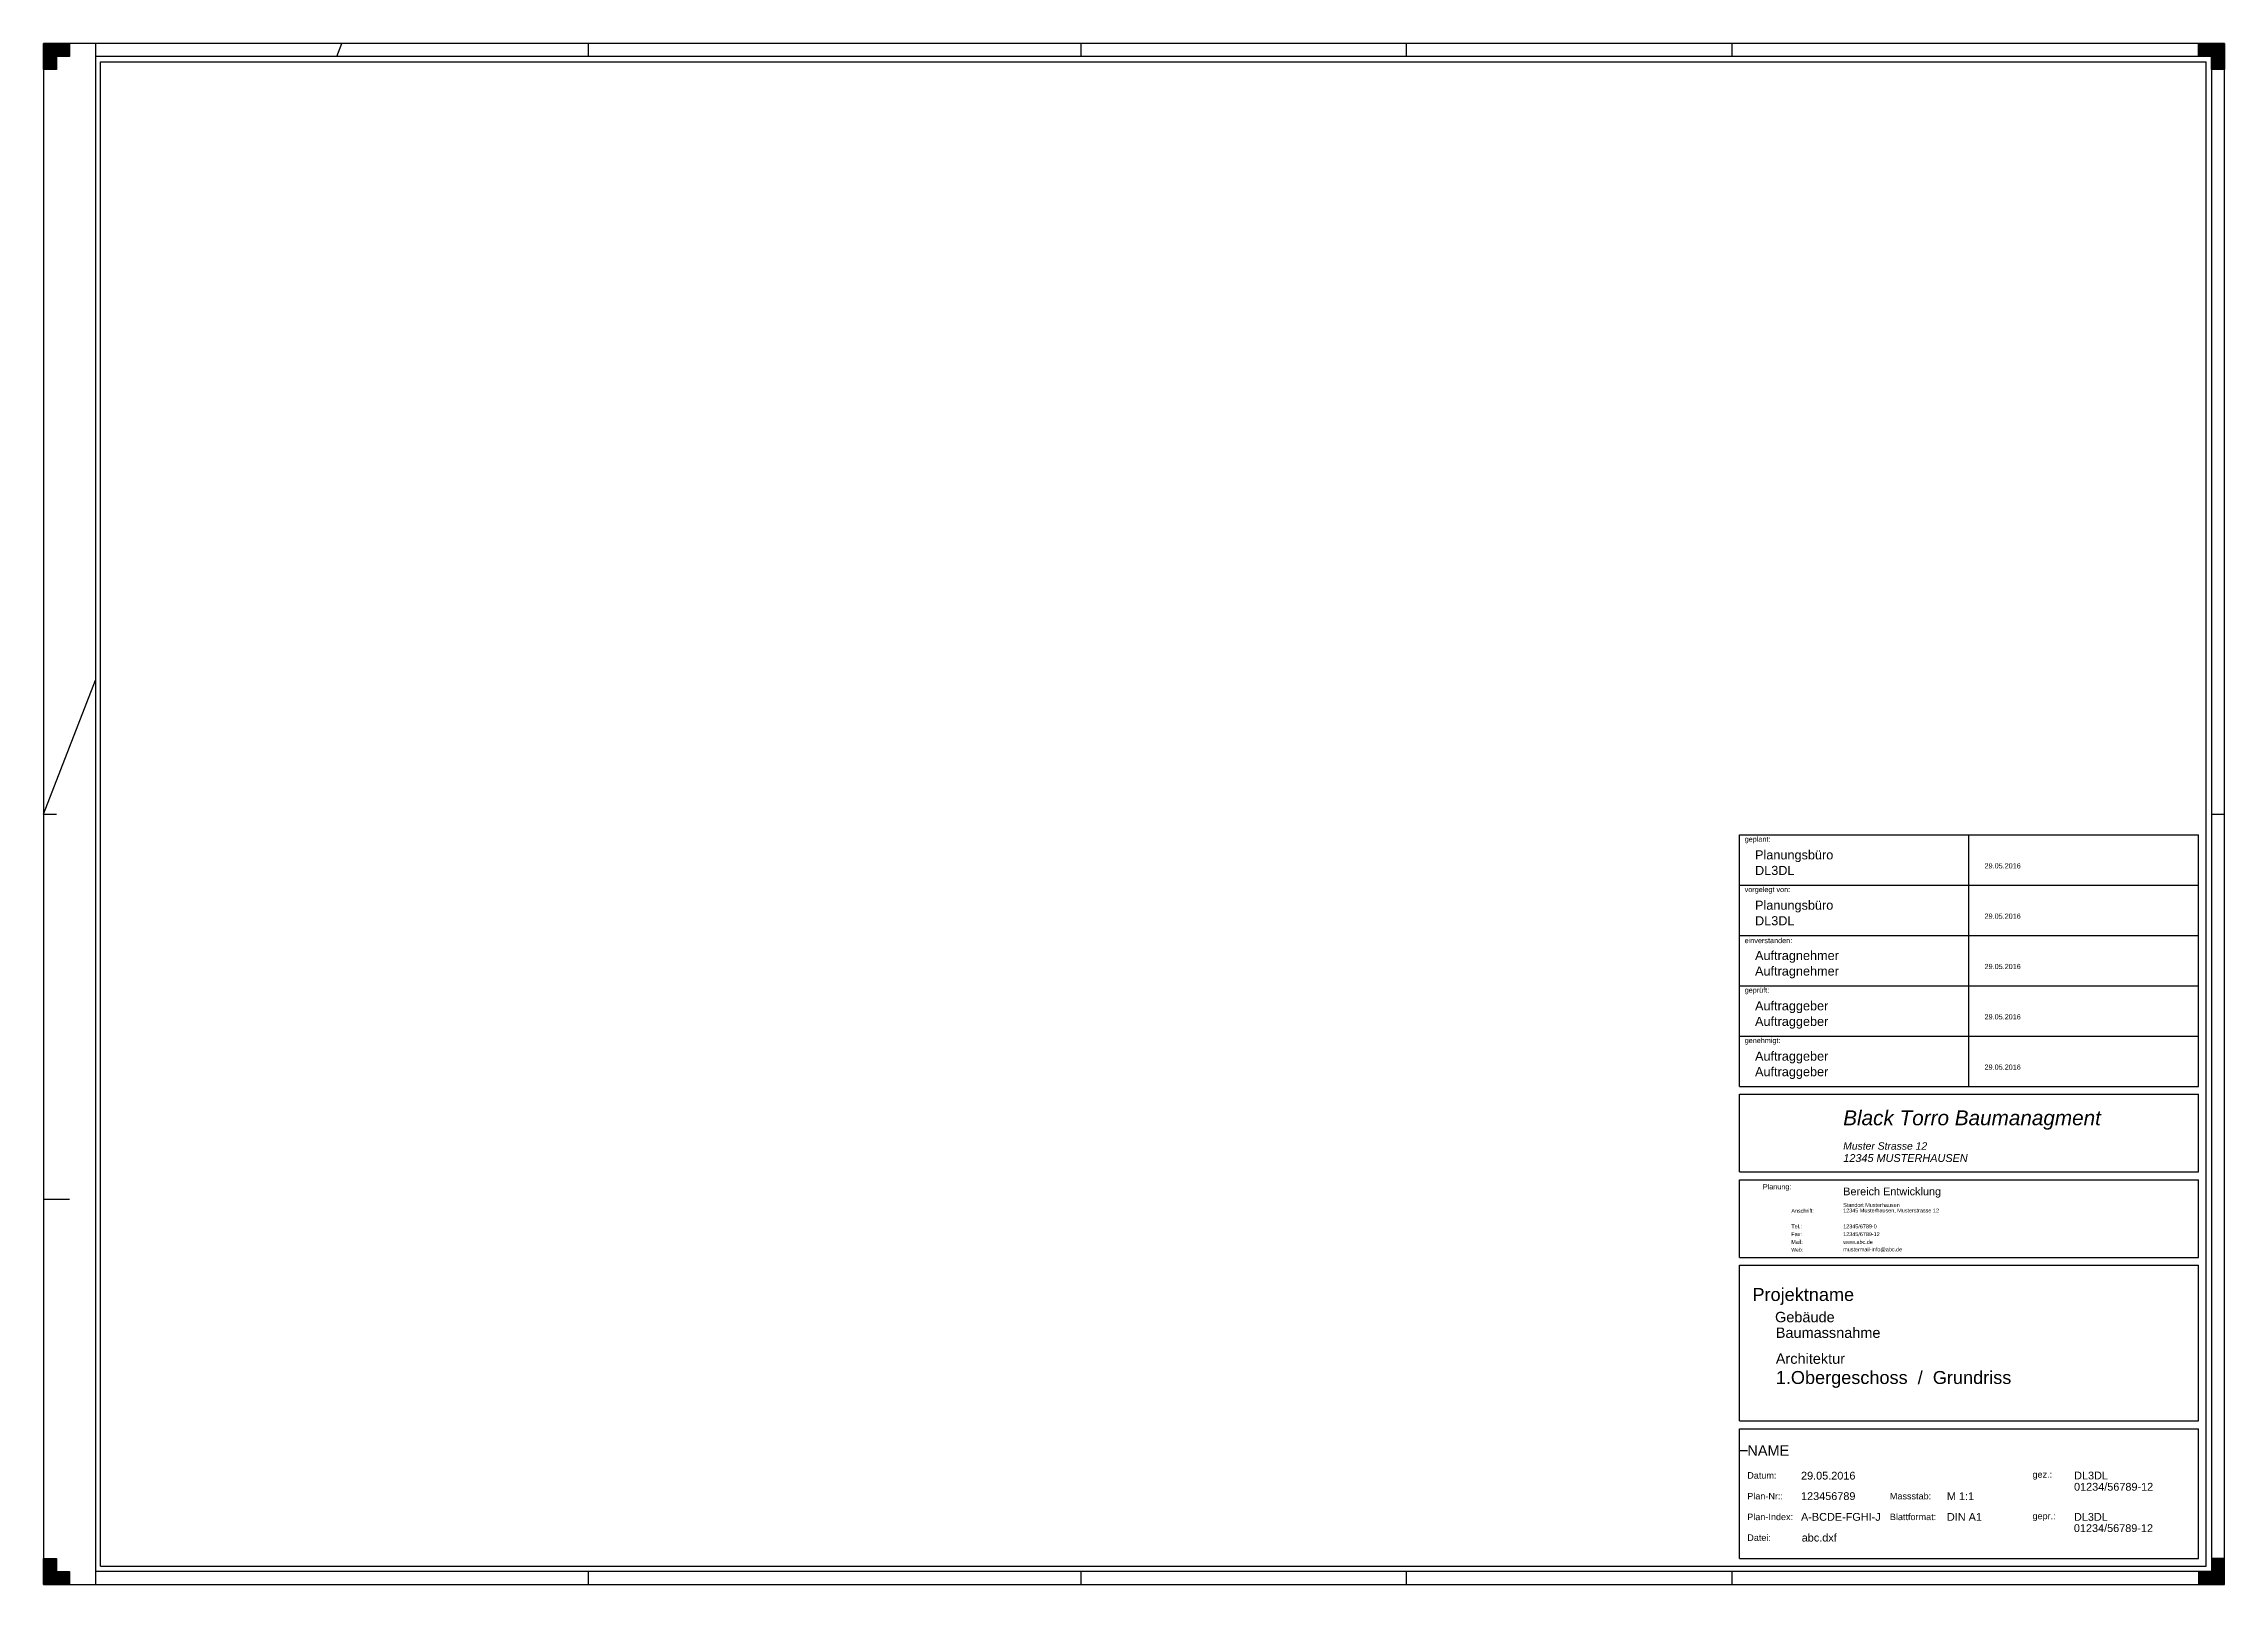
# Model space of a CAD drawing. Header units: millimetres. Extents: x 0 to 841, y 0 to 594.
import ezdxf

# ---------------------------------------------------------------- set-up
doc = ezdxf.new("R2010")
doc.units = ezdxf.units.MM
for name, color, linetype, true_color in [('Adresse Planungsbüro', 30, 'Continuous', 0xff7f00), ('Blattrahmen', 2, 'Continuous', 0xffff00), ('Faltmarken', 3, 'Continuous', 0x00ff00), ('Planecken', 2, 'Continuous', 0xffff00), ('Plankopf Linien dünn', 3, 'Continuous', 0x00ff00), ('Plankopf Platz', 6, 'Continuous', 0xff00ff), ('Plankopf Rahmen', 3, 'Continuous', 0x00ff00), ('Plankopf Text ausgefüllt', 96, 'Continuous', 0x008000), ('Plankopf Text Vorgabe', 1, 'Continuous', 0xff0000), ('Zeichnungsrahmen rot', 1, 'Continuous', 0xff0000), ('Zeichnungsrahmen_blau', 5, 'Continuous', 0x0000ff)]:
    doc.layers.add(name, color=color, linetype=linetype, true_color=true_color)
doc.styles.add('textstyle20', font='')
doc.styles.add('textstyle21', font='')
doc.styles.add('textstyle23', font='')
doc.styles.add('textstyle24', font='')
doc.styles.add('textstyle26', font='')
doc.styles.add('textstyle27', font='')
doc.styles.add('textstyle28', font='')
doc.styles.add('textstyle29', font='')
doc.styles.add('textstyle30', font='')
doc.styles.add('textstyle31', font='')
doc.styles.add('textstyle32', font='')
doc.styles.add('textstyle33', font='')
doc.styles.add('textstyle34', font='')
doc.styles.add('textstyle35', font='')
doc.styles.add('textstyle36', font='')
doc.styles.add('textstyle37', font='')
doc.styles.add('textstyle38', font='')
doc.styles.add('textstyle39', font='')
doc.styles.add('textstyle40', font='')
doc.styles.add('textstyle41', font='')
doc.styles.add('textstyle42', font='')
doc.styles.add('textstyle43', font='')
doc.styles.add('textstyle44', font='')
doc.styles.add('textstyle45', font='')
doc.styles.add('textstyle46', font='')
doc.styles.add('textstyle47', font='')
doc.styles.add('textstyle48', font='')
doc.styles.add('textstyle49', font='')
doc.styles.add('textstyle50', font='')
doc.styles.add('textstyle51', font='')
doc.styles.add('textstyle52', font='')
doc.styles.add('textstyle53', font='')
doc.styles.add('textstyle54', font='')
doc.styles.add('textstyle55', font='')
doc.styles.add('textstyle56', font='')
doc.styles.add('textstyle57', font='')
doc.styles.add('textstyle58', font='')
doc.styles.add('textstyle59', font='')
doc.styles.add('textstyle60', font='')
doc.styles.add('textstyle61', font='')
doc.styles.add('textstyle62', font='')
doc.styles.add('textstyle63', font='')
doc.styles.add('textstyle64', font='')
doc.styles.add('textstyle65', font='')
doc.styles.add('textstyle66', font='')
doc.styles.add('textstyle67', font='')
doc.styles.add('textstyle68', font='')
doc.styles.add('textstyle69', font='')
doc.styles.add('textstyle70', font='')
doc.styles.add('textstyle71', font='')
doc.styles.add('textstyle72', font='')
doc.styles.add('textstyle73', font='')
doc.styles.add('textstyle74', font='')
doc.styles.add('textstyle75', font='')
doc.styles.add('textstyle76', font='')
doc.styles.add('textstyle77', font='')
doc.styles.add('textstyle78', font='')
doc.styles.add('textstyle79', font='')
doc.styles.add('textstyle80', font='')
doc.styles.add('textstyle81', font='')
doc.styles.add('textstyle82', font='')
doc.styles.add('textstyle83', font='')
doc.styles.add('textstyle84', font='')
doc.styles.add('textstyle85', font='')
doc.styles.add('textstyle86', font='')
doc.styles.get('textstyle20').set_extended_font_data('Arial')
doc.styles.get('textstyle21').set_extended_font_data('Arial')
doc.styles.get('textstyle23').set_extended_font_data('Arial')
doc.styles.get('textstyle24').set_extended_font_data('Arial')
doc.styles.get('textstyle26').set_extended_font_data('Arial')
doc.styles.get('textstyle27').set_extended_font_data('Arial')
doc.styles.get('textstyle28').set_extended_font_data('Arial')
doc.styles.get('textstyle29').set_extended_font_data('Arial')
doc.styles.get('textstyle30').set_extended_font_data('Arial')
doc.styles.get('textstyle31').set_extended_font_data('Arial')
doc.styles.get('textstyle32').set_extended_font_data('Arial')
doc.styles.get('textstyle33').set_extended_font_data('Arial')
doc.styles.get('textstyle34').set_extended_font_data('Arial')
doc.styles.get('textstyle35').set_extended_font_data('Arial')
doc.styles.get('textstyle36').set_extended_font_data('Arial')
doc.styles.get('textstyle37').set_extended_font_data('Arial')
doc.styles.get('textstyle38').set_extended_font_data('Arial')
doc.styles.get('textstyle39').set_extended_font_data('Arial')
doc.styles.get('textstyle40').set_extended_font_data('Arial')
doc.styles.get('textstyle41').set_extended_font_data('Arial')
doc.styles.get('textstyle42').set_extended_font_data('Arial')
doc.styles.get('textstyle43').set_extended_font_data('Arial')
doc.styles.get('textstyle44').set_extended_font_data('Arial')
doc.styles.get('textstyle45').set_extended_font_data('Arial')
doc.styles.get('textstyle46').set_extended_font_data('Arial')
doc.styles.get('textstyle47').set_extended_font_data('Arial')
doc.styles.get('textstyle48').set_extended_font_data('Arial', italic=True)
doc.styles.get('textstyle49').set_extended_font_data('Arial', italic=True)
doc.styles.get('textstyle50').set_extended_font_data('Arial', italic=True)
doc.styles.get('textstyle51').set_extended_font_data('Arial')
doc.styles.get('textstyle52').set_extended_font_data('Arial')
doc.styles.get('textstyle53').set_extended_font_data('Arial')
doc.styles.get('textstyle54').set_extended_font_data('Arial')
doc.styles.get('textstyle55').set_extended_font_data('Arial')
doc.styles.get('textstyle56').set_extended_font_data('Arial')
doc.styles.get('textstyle57').set_extended_font_data('Arial')
doc.styles.get('textstyle58').set_extended_font_data('Arial')
doc.styles.get('textstyle59').set_extended_font_data('Arial')
doc.styles.get('textstyle60').set_extended_font_data('Arial')
doc.styles.get('textstyle61').set_extended_font_data('Arial')
doc.styles.get('textstyle62').set_extended_font_data('Arial')
doc.styles.get('textstyle63').set_extended_font_data('Arial')
doc.styles.get('textstyle64').set_extended_font_data('Arial')
doc.styles.get('textstyle65').set_extended_font_data('Arial')
doc.styles.get('textstyle66').set_extended_font_data('Arial')
doc.styles.get('textstyle67').set_extended_font_data('Arial')
doc.styles.get('textstyle68').set_extended_font_data('Arial')
doc.styles.get('textstyle69').set_extended_font_data('Arial')
doc.styles.get('textstyle70').set_extended_font_data('Arial')
doc.styles.get('textstyle71').set_extended_font_data('Arial')
doc.styles.get('textstyle72').set_extended_font_data('Arial')
doc.styles.get('textstyle73').set_extended_font_data('Arial')
doc.styles.get('textstyle74').set_extended_font_data('Arial')
doc.styles.get('textstyle75').set_extended_font_data('Arial')
doc.styles.get('textstyle76').set_extended_font_data('Arial')
doc.styles.get('textstyle77').set_extended_font_data('Arial')
doc.styles.get('textstyle78').set_extended_font_data('Arial')
doc.styles.get('textstyle79').set_extended_font_data('Arial')
doc.styles.get('textstyle80').set_extended_font_data('Arial')
doc.styles.get('textstyle81').set_extended_font_data('Arial')
doc.styles.get('textstyle82').set_extended_font_data('Arial')
doc.styles.get('textstyle83').set_extended_font_data('Arial')
doc.styles.get('textstyle84').set_extended_font_data('Arial')
doc.styles.get('textstyle85').set_extended_font_data('Arial')
doc.styles.get('textstyle86').set_extended_font_data('Arial')

msp = doc.modelspace()

# ---------------------------------------------------------------- hatches: boundary and pattern name
at = {"layer": 'Planecken'}
for points in [[(10, 594), (10, 589), (5, 589), (5, 584), (0, 584), (0, 594)], [(831, 594), (841, 594), (841, 584), (836, 584), (836, 589), (831, 589)], [(0, 0), (0, 10), (5, 10), (5, 5), (10, 5), (10, 0)], [(831, 0), (841, 0), (841, 10), (836, 10), (836, 5), (831, 5)]]:
    msp.add_hatch(color=256, dxfattribs=at).paths.add_polyline_path(points, flags=0)

# ---------------------------------------------------------------- linework, layer by layer
at = {"layer": 'Blattrahmen'}
for p, q in [((841, 594), (0, 594)), ((0, 594), (0, 0)), ((841, 0), (841, 594)), ((0, 0), (841, 0))]:
    msp.add_line(p, q, dxfattribs=at)
at = {"layer": 'Faltmarken'}
for p, q in [((20, 594), (20, 589)), ((113.06, 589), (115, 594)), ((210, 594), (210, 589)), ((400, 594), (400, 589)), ((525.5, 594), (525.5, 589)), ((651, 594), (651, 589)), ((0, 297), (20, 348.65)), ((0, 297), (5, 297)), ((836, 297), (841, 297)), ((0, 148.5), (10, 148.5)), ((20, 5), (20, 0)), ((210, 5), (210, 0)), ((400, 5), (400, 0)), ((525.5, 5), (525.5, 0)), ((651, 5), (651, 0))]:
    msp.add_line(p, q, dxfattribs=at)
at = {"layer": 'Planecken'}
for p, q in [((0, 594), (10, 594)), ((0, 584), (0, 594)), ((10, 589), (5, 589)), ((5, 589), (5, 584)), ((10, 594), (10, 589)), ((831, 594), (841, 594)), ((831, 589), (831, 594)), ((836, 589), (831, 589)), ((836, 584), (836, 589)), ((841, 594), (841, 584)), ((5, 584), (0, 584)), ((841, 584), (836, 584)), ((0, 0), (0, 10)), ((0, 10), (5, 10)), ((5, 10), (5, 5)), ((841, 10), (836, 10)), ((836, 10), (836, 5)), ((841, 0), (841, 10)), ((0, 0), (10, 0)), ((5, 5), (10, 5)), ((10, 5), (10, 0)), ((836, 5), (831, 5)), ((831, 5), (831, 0)), ((831, 0), (841, 0))]:
    msp.add_line(p, q, dxfattribs=at)
at = {"layer": 'Plankopf Linien dünn'}
for p, q in [((742.5, 269.6), (742.5, 289)), ((654, 269.6), (742.5, 269.6)), ((742.5, 250.2), (742.5, 270.2)), ((742.5, 269.6), (831, 269.6)), ((654, 250.2), (742.5, 250.2)), ((742.5, 230.8), (742.5, 250.8)), ((742.5, 250.2), (831, 250.2)), ((654, 230.8), (742.5, 230.8)), ((742.5, 211.4), (742.5, 231.4)), ((742.5, 230.8), (831, 230.8)), ((654, 211.4), (742.5, 211.4)), ((742.5, 192), (742.5, 212)), ((742.5, 211.4), (831, 211.4))]:
    msp.add_line(p, q, dxfattribs=at)
at = {"layer": 'Plankopf Platz'}
msp.add_line((654.06, 51.62), (657.06, 51.62), dxfattribs=at)
at = {"layer": 'Plankopf Rahmen'}
for p, q in [((654, 269.6), (654, 289)), ((654, 289), (831, 289)), ((831, 269.6), (831, 289)), ((654, 250.2), (654, 269.6)), ((831, 250.2), (831, 269.6)), ((654, 230.8), (654, 250.2)), ((831, 230.8), (831, 250.2)), ((654, 211.4), (654, 230.8)), ((831, 211.4), (831, 230.8)), ((654, 192), (654, 211.4)), ((831, 192), (831, 211.4)), ((654, 192), (831, 192)), ((654, 159), (654, 189)), ((654, 189), (831, 189)), ((831, 159), (831, 189)), ((654, 159), (831, 159)), ((654, 126), (654, 156)), ((654, 156), (831, 156)), ((831, 126), (831, 156)), ((654, 126), (831, 126)), ((654, 63), (654, 123)), ((654, 123), (831, 123)), ((831, 63), (831, 123)), ((654, 63), (831, 63)), ((654, 10), (654, 60)), ((654, 60), (831, 60)), ((831, 10), (831, 60)), ((654, 10), (831, 10))]:
    msp.add_line(p, q, dxfattribs=at)
at = {"layer": 'Zeichnungsrahmen rot'}
for p, q in [((22, 7), (22, 587)), ((22, 587), (834, 587)), ((834, 7), (834, 587)), ((22, 7), (834, 7))]:
    msp.add_line(p, q, dxfattribs=at)
at = {"layer": 'Zeichnungsrahmen_blau'}
for p, q in [((836, 589), (20, 589)), ((20, 589), (20, 5)), ((836, 589), (836, 5)), ((836, 5), (20, 5))]:
    msp.add_line(p, q, dxfattribs=at)

# ---------------------------------------------------------------- texts
at = {"layer": 'Adresse Planungsbüro', "attachment_point": 4}
for s, insert, char_height, style in [('\\H5.71429;Black Torro Baumanagment', (694, 179), 4, 'textstyle48'), ('\\H2.85714;Muster Strasse 12', (694, 169), 2, 'textstyle49'), ('12345 MUSTERHAUSEN', (694.03, 164.34), 3, 'textstyle50')]:
    msp.add_mtext(s, dxfattribs=dict(at, insert=insert, char_height=char_height, style=style))
at = {"layer": 'Plankopf Text ausgefüllt'}
for s, insert, char_height, attachment_point, style in [('Planungsbüro', (660, 283), 3.5, 1, 'textstyle26'), ('Planungsbüro', (660, 283), 3.5, 1, 'textstyle27'), ('29.05.2016', (748.5, 277), 2, 4, 'textstyle37'), ('DL3DL', (660, 277), 3.5, 1, 'textstyle30'), ('DL3DL', (660, 277), 3.5, 1, 'textstyle31'), ('Planungsbüro', (660, 263.6), 3.5, 1, 'textstyle28'), ('Planungsbüro', (660, 263.6), 3.5, 1, 'textstyle29'), ('DL3DL', (660, 257.6), 3.5, 1, 'textstyle32'), ('DL3DL', (660, 257.6), 3.5, 1, 'textstyle33'), ('29.05.2016', (748.5, 257.6), 2, 4, 'textstyle38'), ('Auftragnehmer', (660, 244.2), 3.5, 1, 'textstyle46'), ('Auftragnehmer', (660, 238.2), 3.5, 1, 'textstyle47'), ('29.05.2016', (748.5, 238.2), 2, 4, 'textstyle39'), ('Auftraggeber', (660, 224.8), 3.5, 1, 'textstyle42'), ('Auftraggeber', (660, 218.8), 3.5, 1, 'textstyle44'), ('29.05.2016', (748.5, 218.8), 2, 4, 'textstyle40'), ('Auftraggeber', (660, 205.4), 3.5, 1, 'textstyle45'), ('Auftraggeber', (660, 199.4), 3.5, 1, 'textstyle43'), ('29.05.2016', (748.5, 199.4), 2, 4, 'textstyle41'), ('Bereich Entwicklung', (694, 153), 3, 1, 'textstyle51'), ('Standort Musterhausen', (694, 147), 1.5, 1, 'textstyle57'), ('12345 Musterhausen, Musterstrasse 12', (694, 144), 1.5, 4, 'textstyle58'), ('12345/6789-0', (694, 138), 1.5, 4, 'textstyle59'), ('12345/6789-12', (694, 135), 1.5, 4, 'textstyle60'), ('www.abc.de', (694, 132), 1.5, 4, 'textstyle62'), ('mustermail-info@abc.de', (694, 129), 1.5, 4, 'textstyle61'), ('Projektname', (659, 111), 5, 4, 'textstyle63'), ('Gebäude', (667.71, 103.03), 4, 4, 'textstyle64'), ('Baumassnahme', (668, 97), 4, 4, 'textstyle65'), ('Architektur', (668, 87), 4, 4, 'textstyle66'), ('1.Obergeschoss  /  Grundriss', (668, 79), 5, 4, 'textstyle67'), ('NAME', (657.06, 51.62), 4, 4, 'textstyle68'), ('29.05.2016', (677.74, 41.89), 3, 4, 'textstyle77'), ('DL3DL', (783.05, 41.95), 3, 4, 'textstyle84'), ('123456789', (677.74, 34), 3, 4, 'textstyle78'), ('M 1:1', (734, 34), 3, 4, 'textstyle81'), ('01234/56789-12', (783.02, 37.6), 3, 4, 'textstyle86'), ('A-BCDE-FGHI-J', (677.74, 26), 3, 4, 'textstyle80'), ('DIN A1', (734, 26), 3, 4, 'textstyle82'), ('DL3DL', (783, 26), 3, 4, 'textstyle83'), ('abc.dxf', (678, 18), 3, 4, 'textstyle79'), ('01234/56789-12', (782.96, 21.66), 3, 4, 'textstyle85')]:
    msp.add_mtext(s, dxfattribs=dict(at, insert=insert, char_height=char_height, attachment_point=attachment_point, style=style))
at = {"layer": 'Plankopf Text Vorgabe', "attachment_point": 4}
for s, insert, char_height, style in [('geplant:', (656, 287), 2, 'textstyle20'), ('geplant:', (656, 287), 2, 'textstyle21'), ('vorgelegt von:', (656, 267.6), 2, 'textstyle24'), ('einverstanden:', (656, 248.2), 2, 'textstyle23'), ('geprüft:', (656, 228.8), 2, 'textstyle34'), ('genehmigt:', (656, 209.4), 2, 'textstyle35'), ('Planung:', (663, 153), 2, 'textstyle36'), ('Anschrift:', (674, 144), 1.5, 'textstyle52'), ('Tel.:', (674, 138), 1.5, 'textstyle56'), ('Fax:', (674, 135), 1.5, 'textstyle53'), ('Web:', (674, 129), 1.4, 'textstyle55'), ('Mail:', (674, 132), 1.5, 'textstyle54'), ('Datum:', (657, 42), 2.5, 'textstyle69'), ('gez.:', (767, 42), 2.5, 'textstyle75'), ('Plan-Nr::', (657, 34), 2.5, 'textstyle70'), ('Massstab:', (712, 34), 2.5, 'textstyle73'), ('Plan-Index:', (657, 26), 2.5, 'textstyle71'), ('Blattformat:', (712, 26), 2.5, 'textstyle74'), ('gepr.:', (767, 26), 2.5, 'textstyle76'), ('Datei:', (657, 18), 2.5, 'textstyle72')]:
    msp.add_mtext(s, dxfattribs=dict(at, insert=insert, char_height=char_height, style=style))

doc.saveas('drawing.dxf')
